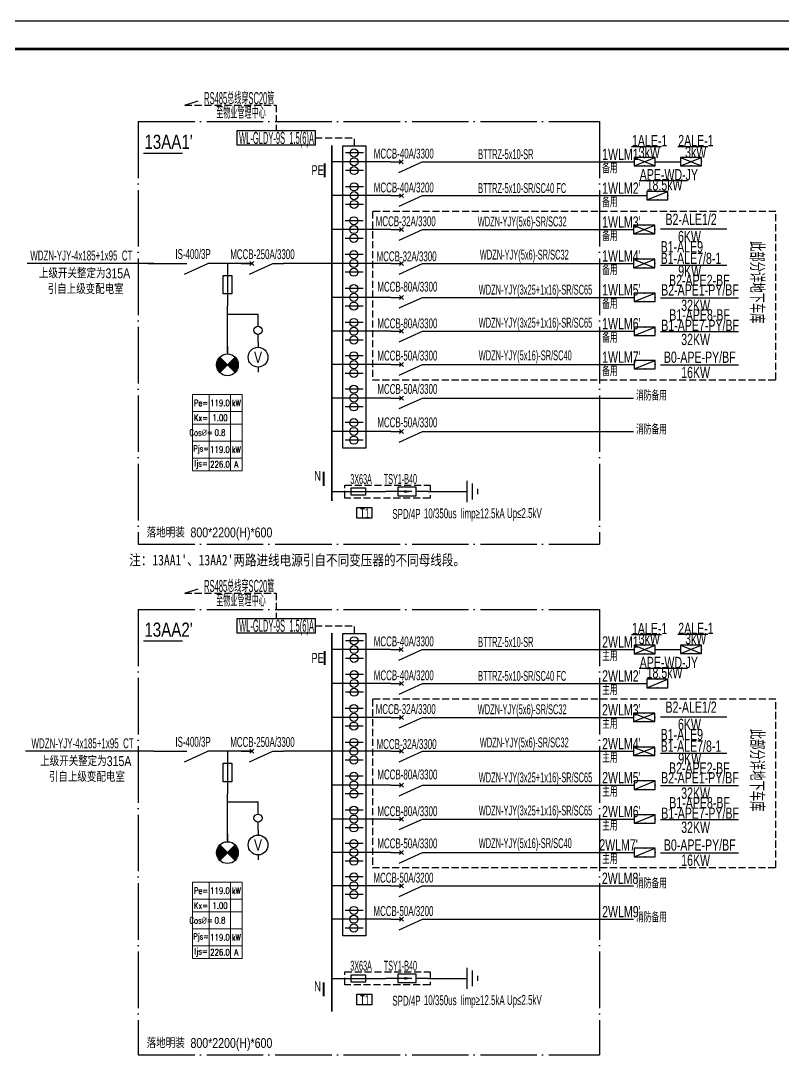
# Model space of a CAD drawing. Extents: x -179932 to 111184, y 127561 to 305761.
# Drawn here: x 56749 to 83715, y 209638 to 246361 of the extents above; entities that cross this region are included whole.
import ezdxf
from ezdxf.enums import TextEntityAlignment as Align

# ---------------------------------------------------------------- set-up
doc = ezdxf.new("R2010")
doc.units = 0
doc.header["$LTSCALE"] = 1000
doc.linetypes.add('DASH', pattern=[0.35, 0.25, -0.1])
doc.linetypes.add('DOTE', pattern=[2.42, 2, -0.2, 0.02, -0.2])
doc.layers.get('0').update_dxf_attribs({"linetype": 'CONTINUOUS'})
doc.layers.get('Defpoints').update_dxf_attribs({"linetype": 'CONTINUOUS'})
for name, color, linetype in [('D-TEXT', 7, 'CONTINUOUS'), ('DIM-箱柜', 3, 'CONTINUOUS'), ('DOTLN', 2, 'DASH'), ('EL-1', 4, 'DASH'), ('ELEMENT', 3, 'CONTINUOUS'), ('EQUIP-箱柜', 3, 'CONTINUOUS'), ('PUB_TEXT', 7, 'CONTINUOUS'), ('SHEBEI', 7, 'CONTINUOUS'), ('TEL_TEXT', 3, 'CONTINUOUS'), ('TEL_TITLE', 7, 'CONTINUOUS'), ('WIRE', 4, 'CONTINUOUS'), ('WIRE-照明', 1, 'CONTINUOUS'), ('内审意见修改', 2, 'CONTINUOUS')]:
    doc.layers.add(name, color=color, linetype=linetype)
doc.styles.add('_COMPLEX', font='ros.shx', dxfattribs={"width": 0.6, "bigfont": 'jd.shx'})
doc.styles.add('_HZTXT', font='ROS', dxfattribs={"width": 0.8, "bigfont": 'JD'})
doc.styles.add('_JD', font='ros.shx', dxfattribs={"width": 0.65, "bigfont": 'jd.shx'})
doc.styles.add('_SIMPLEX', font='SIMPLEX.shx', dxfattribs={"width": 0.8})
doc.styles.add('_TCH_LABEL', font='COMPLEX', dxfattribs={"bigfont": 'GBCBIG'})
doc.styles.add('_TEL_DIM', font='ROMANS2', dxfattribs={"width": 0.8, "height": 3.5, "bigfont": 'HZDF2'})
doc.styles.add('_XCSG', font='XCSG.shx', dxfattribs={"width": 0.6})
doc.styles.add('B', font='ros.shx', dxfattribs={"width": 0.8, "bigfont": 'jd.shx'})
doc.styles.get("Standard").update_dxf_attribs({"font": 'GBENOR', "bigfont": 'GBCBIG'})
doc.styles.add('黑体', font='simhei.ttf', dxfattribs={"width": 0.8})

# ---------------------------------------------------------------- blocks, each defined once
blk = doc.blocks.new('SADF AGF AERG AER GER')
at = {"layer": 'DIM-箱柜'}
blk.add_lwpolyline([(-462150, -1228514), (-378050, -1228514), (-378050, -1287914), (-462150, -1287914)], close=True, dxfattribs=at)
blk = doc.blocks.new('$equip$00001424')
for p, q in [((-0.75, 0), (0.75, 0.6)), ((-0.75, 0.6), (0.75, 0)), ((0.75, 0.6), (-0.75, 0.6)), ((-0.75, 0.6), (-0.75, 0)), ((-0.75, 0), (0.75, 0)), ((0.75, 0), (0.75, 0.6))]:
    blk.add_line(p, q)
for p in [(-0.75, 0.3), (0, 0.6), (0, 0), (0.75, 0.3)]:
    blk.add_point(p)
at = {"style": '_TCH_LABEL', "flags": 9}
blk.add_attdef('A', (0, 0), '', height=0.00002, dxfattribs=at)
blk = doc.blocks.new('$equip$00001416')
for p, q in [((0.75, 0.6), (-0.75, 0.6)), ((-0.75, 0), (0.75, 0.6)), ((-0.75, 0.6), (-0.75, 0)), ((-0.75, 0), (0.75, 0)), ((0.75, 0), (0.75, 0.6))]:
    blk.add_line(p, q)
for p in [(-0.75, 0.3), (0, 0.6), (0, 0), (0.75, 0.3)]:
    blk.add_point(p)
at = {"style": '_TCH_LABEL', "flags": 9}
blk.add_attdef('A', (0, 0), '', height=0.00002, dxfattribs=at)
blk = doc.blocks.new('M_M0')
blk.add_line((-0.25, -0.2), (0, -0.75))
for points in [[(0, 0), (0, -0.25)], [(0, -1), (0, -0.75)]]:
    blk.add_lwpolyline(points)
at = {"width": 0.8, "flags": 9}
blk.add_attdef('S', (0.25, -0.5), '', height=0.2, dxfattribs=at)
blk = doc.blocks.new('M_M7')
for p, q in [((-0.25, -0.2), (0, -0.75)), ((-0.047, -0.297), (0.047, -0.203)), ((-0.047, -0.203), (0.047, -0.297))]:
    blk.add_line(p, q)
for points in [[(0, 0), (0, -0.25)], [(0, -0.75), (0, -1)]]:
    blk.add_lwpolyline(points)
at = {"width": 0.8, "flags": 9}
blk.add_attdef('S', (0.25, -0.5), '', height=0.2, dxfattribs=at)
blk = doc.blocks.new('M_M58MSL')
for points in [[(0, 0), (0, -0.167)], [(0, -0.833), (0, -1)]]:
    blk.add_lwpolyline(points)
blk.add_circle((0, -0.5), 0.333)
at = {"style": '_SIMPLEX', "width": 0.8, "flags": 8}
blk.add_attdef('$TEXT$', text='', height=0.333, dxfattribs=at).set_placement((0, -0.5), align=Align.MIDDLE_CENTER)
at = {"width": 0.8, "flags": 9}
blk.add_attdef('S', (0.25, -0.5), '', height=0.2, dxfattribs=at)
blk = doc.blocks.new('M_M12')
for p, q in [((-0.1, -0.717), (-0.1, -0.283)), ((-0.1, -0.283), (0.1, -0.283)), ((0.1, -0.283), (0.1, -0.717)), ((0.1, -0.717), (-0.1, -0.717))]:
    blk.add_line(p, q)
blk.add_lwpolyline([(0, 0), (0, -1)])
at = {"width": 0.8, "flags": 9}
blk.add_attdef('S', (0.25, -0.5), '', height=0.2, dxfattribs=at)
blk = doc.blocks.new('M_M57DRB')
for p, q in [((0.259, -0.374), (-0.259, -0.893)), ((0.259, -0.893), (-0.259, -0.374))]:
    blk.add_line(p, q)
blk.add_lwpolyline([(0, 0), (0, -0.267)])
blk.add_circle((0, -0.633), 0.367)
for points in [[(-0.13, -0.763), (-0.354, -0.538), (0, -0.633), (-0.259, -0.374)], [(-0.225, -0.858), (-0.354, -0.728), (-0.13, -0.763), (-0.354, -0.538)], [(0.13, -0.504), (0.354, -0.728), (0, -0.633), (0.259, -0.893)], [(0.225, -0.409), (0.354, -0.538), (0.13, -0.504), (0.354, -0.728)], [(0.259, -0.374), (0.259, -0.374), (0.225, -0.409), (0.354, -0.538)], [(-0.259, -0.893), (-0.259, -0.893), (-0.225, -0.858), (-0.354, -0.728)]]:
    blk.add_solid(points)
at = {"width": 0.8, "flags": 9}
blk.add_attdef('S', (0.25, -0.5), '', height=0.2, dxfattribs=at)
blk = doc.blocks.new('M_M24')
for p, q in [((-0.25, -0.375), (0.25, -0.375)), ((-0.1875, -0.5), (0.1875, -0.5)), ((-0.0625, -0.625), (0.0625, -0.625))]:
    blk.add_line(p, q)
blk.add_lwpolyline([(0, 0), (0, -0.375)])
at = {"width": 0.8, "flags": 9}
blk.add_attdef('S', (0.25, -0.5), '', height=0.2, dxfattribs=at)
blk = doc.blocks.new('M_M17')
for p, q in [((-0.1, -0.717), (-0.1, -0.283)), ((-0.1, -0.283), (0.1, -0.283)), ((0, -0.383), (0, -0.717)), ((0.1, -0.283), (0.1, -0.717)), ((0.1, -0.717), (-0.1, -0.717))]:
    blk.add_line(p, q)
for points in [[(0, 0), (0, -0.283)], [(0, -0.717), (0, -1)]]:
    blk.add_lwpolyline(points)
for points in [[(-0.033, -0.567), (0.033, -0.567), (0, -0.367), (0.033, -0.567)], [(0.033, -0.567), (0, -0.367), (-0.033, -0.567), (0.033, -0.567)], [(0, -0.367), (-0.033, -0.567), (0.033, -0.567), (0, -0.367)]]:
    blk.add_solid(points)
at = {"width": 0.8, "flags": 9}
blk.add_attdef('S', (0.25, -0.5), '', height=0.2, dxfattribs=at)
blk = doc.blocks.new('T1')
at = {"layer": 'DOTLN', "linetype": 'DASH', "elevation": -4260}
blk.add_lwpolyline([(42028, 231032), (45043, 231032), (45043, 230576), (42028, 230576)], close=True, dxfattribs=at)
at = {"layer": 'ELEMENT', "elevation": -4260}
blk.add_lwpolyline([(42254, 230674), (42254, 230934), (42764, 230934), (42764, 230674)], close=True, dxfattribs=at)
at = {"layer": 'TEL_TEXT', "ltscale": 2}
blk.add_lwpolyline([(42449, 230241), (42983, 230241), (42983, 229865), (42449, 229865)], close=True, dxfattribs=at)
at = {"layer": 'WIRE-照明'}
for p, q in [((41567, 230804), (42330, 230804)), ((42330, 230804), (43480, 230804)), ((44980, 230804), (45793, 230804))]:
    blk.add_line(p, q, dxfattribs=at)
at = {"layer": 'ELEMENT', "yscale": 1500, "zscale": 1500}
for name, p, xscale, rotation in [('M_M24', (45793, 230804), 1500, 90), ('M_M17', (44980, 230804), -1500, 270)]:
    blk.add_blockref(name, p, dxfattribs=dict(at, xscale=xscale, rotation=rotation))
at = {"layer": 'TEL_TEXT', "ltscale": 2, "style": '_COMPLEX'}
for s, width, p in [('3X63A      TSY1-B40', 0.5, (42222, 231075)), ('T1', 0.6, (42570, 229861)), ('SPD/4P', 0.6, (43710, 229838)), ('10/350us', 0.6, (44826, 229857)), ('Iimp≥12.5kA', 0.6, (46125, 229858)), ('Up≤2.5kV', 0.6, (47764, 229868))]:
    blk.add_text(s, height=350, dxfattribs=dict(at, width=width)).set_placement(p)
blk = doc.blocks.new('*T67')
at = {"layer": 'Defpoints', "color": 8, "linetype": 'ByBlock', "lineweight": 0}
for p, q in [((0, 0), (1749, 0)), ((0, 0), (0, -2700)), ((593, 0), (593, -2700)), ((1346, 0), (1346, -2700)), ((1749, 0), (1749, -2700)), ((0, -600), (1749, -600)), ((0, -1050), (1749, -1050)), ((0, -1650), (1749, -1650)), ((0, -2250), (1749, -2250)), ((0, -2700), (1749, -2700))]:
    blk.add_line(p, q, dxfattribs=at)
at = {"color": 0, "attachment_point": 5, "style": '_TEL_DIM'}
for s, insert, char_height, width in [('Pe=', (297, -300), 225, 593.32), ('119.0', (970, -300), 225, 752.36), ('kW', (1547, -300), 225, 402.96), ('Kx=', (297, -825), 225, 593.32), ('1.00', (970, -825), 225, 752.36), ('Cos{\\fISOCPEUR|b0|i0|c0|p34;%%C}=', (297, -1350), 225, 593.32), ('0.8', (970, -1350), 225, 752.36), ('Pjs=', (297, -1950), 210, 593.32), ('119.0', (970, -1950), 225, 752.36), ('kW', (1547, -1950), 225, 402.96), ('Ijs=', (297, -2475), 225, 593.32), ('226.0', (970, -2475), 225, 752.36), ('A', (1547, -2475), 225, 402.96)]:
    blk.add_mtext(s, dxfattribs=dict(at, insert=insert, char_height=char_height, width=width))
blk = doc.blocks.new('*T68')
at = {"layer": 'Defpoints', "color": 8, "linetype": 'ByBlock', "lineweight": 0}
for p, q in [((0, 0), (1749, 0)), ((0, 0), (0, -2700)), ((593, 0), (593, -2700)), ((1346, 0), (1346, -2700)), ((1749, 0), (1749, -2700)), ((0, -600), (1749, -600)), ((0, -1050), (1749, -1050)), ((0, -1650), (1749, -1650)), ((0, -2250), (1749, -2250)), ((0, -2700), (1749, -2700))]:
    blk.add_line(p, q, dxfattribs=at)
at = {"color": 0, "attachment_point": 5, "style": '_TEL_DIM'}
for s, insert, char_height, width in [('Pe=', (297, -300), 225, 593.32), ('119.0', (970, -300), 225, 752.36), ('kW', (1547, -300), 225, 402.96), ('Kx=', (297, -825), 225, 593.32), ('1.00', (970, -825), 225, 752.36), ('Cos{\\fISOCPEUR|b0|i0|c0|p34;%%C}=', (297, -1350), 225, 593.32), ('0.8', (970, -1350), 225, 752.36), ('Pjs=', (297, -1950), 210, 593.32), ('119.0', (970, -1950), 225, 752.36), ('kW', (1547, -1950), 225, 402.96), ('Ijs=', (297, -2475), 225, 593.32), ('226.0', (970, -2475), 225, 752.36), ('A', (1547, -2475), 225, 402.96)]:
    blk.add_mtext(s, dxfattribs=dict(at, insert=insert, char_height=char_height, width=width))

msp = doc.modelspace()

# ---------------------------------------------------------------- linework, layer by layer
at = {"color": 0}
for p, q in [((62549, 243375, 0), (63025, 243527, 0)), ((62549, 226125, 0), (63025, 226277, 0))]:
    msp.add_line(p, q, dxfattribs=at)
at = {"linetype": 'DASH'}
for p, q in [((62549, 243375, 0), (65785, 243375, 0)), ((65785, 243375, 0), (65785, 242475, 0)), ((67164, 242216), (68547, 242216)), ((68547, 241939), (68547, 242216)), ((62549, 226125, 0), (65785, 226125, 0)), ((65785, 226125, 0), (65785, 225225, 0)), ((67164, 224966), (68547, 224966)), ((68547, 224689), (68547, 224966))]:
    msp.add_line(p, q, dxfattribs=at)
at = {"ltscale": 0.001}
for p, q in [((79374, 239001), (81723, 239001)), ((79374, 237713), (81723, 237713)), ((79376, 236567), (82130, 236567)), ((79376, 235369), (82130, 235369)), ((79376, 234188), (82130, 234188)), ((79374, 221751), (81723, 221751)), ((79374, 220462), (81723, 220462)), ((79376, 219317), (82130, 219317)), ((79376, 218119), (82130, 218119)), ((79376, 216938), (82130, 216938))]:
    msp.add_line(p, q, dxfattribs=at)
at = {"color": 2, "elevation": 0}
for points in [[(64407, 242475), (67164, 242475), (67164, 241957), (64407, 241957)], [(64407, 225225), (67164, 225225), (67164, 224707), (64407, 224707)]]:
    msp.add_lwpolyline(points, close=True, dxfattribs=at)
at = {"color": 0}
for points in [[(68142, 241939), (68951, 241939), (68951, 231246), (68142, 231246)], [(68142, 224689), (68951, 224689), (68951, 214003), (68142, 214003)]]:
    msp.add_lwpolyline(points, close=True, dxfattribs=at)
at = {"linetype": 'Continuous', "const_width": 72.9}
for points in [[(67500, 241320), (67500, 240823)], [(67458, 230410), (67458, 229913)], [(67500, 224070), (67500, 223573)], [(67458, 212355), (67458, 211858)]]:
    msp.add_lwpolyline(points, dxfattribs=at)
at = {"color": 2}
for centre in [(68537, 241686, 0), (68537, 241374, 0), (68537, 241064, 0), (68537, 240488, 0), (68537, 240176, 0), (68537, 239865, 0), (68529, 239289, 0), (68529, 238977, 0), (68529, 238667, 0), (68529, 238091, 0), (68529, 237779, 0), (68529, 237468, 0), (68529, 236892, 0), (68529, 236580, 0), (68529, 236270, 0), (68529, 235693, 0), (68529, 235381, 0), (68529, 235071, 0), (68529, 234513, 0), (68529, 234201, 0), (68529, 233890, 0), (68529, 233332, 0), (68529, 233020, 0), (68529, 232709, 0), (68529, 232151, 0), (68529, 231839, 0), (68529, 231529, 0), (68537, 224436, 0), (68537, 224124, 0), (68537, 223814, 0), (68537, 223238, 0), (68537, 222926, 0), (68537, 222615, 0), (68529, 222039, 0), (68529, 221727, 0), (68529, 221417, 0), (68529, 220840, 0), (68529, 220528, 0), (68529, 220218, 0), (68529, 219642, 0), (68529, 219330, 0), (68529, 219019, 0), (68529, 218443, 0), (68529, 218131, 0), (68529, 217821, 0), (68529, 217262, 0), (68529, 216950, 0), (68529, 216640, 0), (68529, 216082, 0), (68529, 215770, 0), (68529, 215459, 0), (68529, 214901, 0), (68529, 214589, 0), (68529, 214278, 0)]:
    msp.add_circle(centre, 143, dxfattribs=at)
for centre in [(65140, 235415), (65140, 218165)]:
    msp.add_circle(centre, 143)
at = {"layer": 'DOTLN', "linetype": 'DASH'}
for points in [[(69186, 233669), (83455, 233669), (83455, 239617), (69186, 239617)], [(69186, 216419), (83455, 216419), (83455, 222367), (69186, 222367)]]:
    msp.add_lwpolyline(points, close=True, dxfattribs=at)
at = {"layer": 'PUB_TEXT', "color": 2}
for p, q in [((62467, 241669), (61092, 241669)), ((62467, 224419), (61092, 224419))]:
    msp.add_line(p, q, dxfattribs=at)
at = {"layer": 'PUB_TEXT'}
msp.add_line((78624, 223461), (80326, 223461), dxfattribs=at)
at = {"layer": 'SHEBEI', "linetype": 'DOTE'}
for p, q in [((60906, 242794), (77220, 242794)), ((60906, 242794), (60906, 227848)), ((77220, 242794), (77220, 227848)), ((60906, 227848), (77220, 227848)), ((60906, 225543), (77220, 225543)), ((60906, 225543), (60906, 209794)), ((77220, 225543), (77220, 209794)), ((60906, 209794), (77220, 209794))]:
    msp.add_line(p, q, dxfattribs=at)
at = {"layer": 'TEL_TEXT', "color": 7}
for p, q in [((78348, 241913), (79406, 241913)), ((79986, 241916), (81044, 241916)), ((78624, 240711), (80326, 240711)), ((78348, 224663), (79406, 224663)), ((79986, 224666), (81044, 224666))]:
    msp.add_line(p, q, dxfattribs=at)
at = {"layer": 'TEL_TITLE', "const_width": 100}
msp.add_lwpolyline([(29584, 187961), (110184, 187961), (110184, 245361), (29584, 245361)], close=True, dxfattribs=at)
at = {"layer": 'WIRE', "color": 4}
for p, q in [((68872, 241686, 0), (68229, 241686, 0)), ((68872, 241374, 0), (68229, 241374, 0)), ((68872, 241064, 0), (68229, 241064, 0)), ((68872, 240488, 0), (68229, 240488, 0)), ((68872, 240176, 0), (68229, 240176, 0)), ((68872, 239865, 0), (68229, 239865, 0)), ((68864, 239289, 0), (68221, 239289, 0)), ((68864, 238977, 0), (68221, 238977, 0)), ((68864, 238667, 0), (68221, 238667, 0)), ((68864, 238091, 0), (68221, 238091, 0)), ((68864, 237779, 0), (68221, 237779, 0)), ((68864, 237468, 0), (68221, 237468, 0)), ((68864, 236892, 0), (68221, 236892, 0)), ((68864, 236580, 0), (68221, 236580, 0)), ((68864, 236270, 0), (68221, 236270, 0)), ((68864, 235693, 0), (68221, 235693, 0)), ((68864, 235381, 0), (68221, 235381, 0)), ((68864, 235071, 0), (68221, 235071, 0)), ((68864, 234513, 0), (68221, 234513, 0)), ((68864, 234201, 0), (68221, 234201, 0)), ((68864, 233890, 0), (68221, 233890, 0)), ((68864, 233332, 0), (68221, 233332, 0)), ((68864, 233020, 0), (68221, 233020, 0)), ((68864, 232709, 0), (68221, 232709, 0)), ((68864, 232151, 0), (68221, 232151, 0)), ((68864, 231839, 0), (68221, 231839, 0)), ((68864, 231529, 0), (68221, 231529, 0)), ((68872, 224436, 0), (68229, 224436, 0)), ((68872, 224124, 0), (68229, 224124, 0)), ((68872, 223814, 0), (68229, 223814, 0)), ((68872, 223238, 0), (68229, 223238, 0)), ((68872, 222926, 0), (68229, 222926, 0)), ((68872, 222615, 0), (68229, 222615, 0)), ((68864, 222039, 0), (68221, 222039, 0)), ((68864, 221727, 0), (68221, 221727, 0)), ((68864, 221417, 0), (68221, 221417, 0)), ((68864, 220840, 0), (68221, 220840, 0)), ((68864, 220528, 0), (68221, 220528, 0)), ((68864, 220218, 0), (68221, 220218, 0)), ((68864, 219642, 0), (68221, 219642, 0)), ((68864, 219330, 0), (68221, 219330, 0)), ((68864, 219019, 0), (68221, 219019, 0)), ((68864, 218443, 0), (68221, 218443, 0)), ((68864, 218131, 0), (68221, 218131, 0)), ((68864, 217821, 0), (68221, 217821, 0)), ((68864, 217262, 0), (68221, 217262, 0)), ((68864, 216950, 0), (68221, 216950, 0)), ((68864, 216640, 0), (68221, 216640, 0)), ((68864, 216082, 0), (68221, 216082, 0)), ((68864, 215770, 0), (68221, 215770, 0)), ((68864, 215459, 0), (68221, 215459, 0)), ((68864, 214901, 0), (68221, 214901, 0)), ((68864, 214589, 0), (68221, 214589, 0)), ((68864, 214278, 0), (68221, 214278, 0))]:
    msp.add_line(p, q, dxfattribs=at)
at = {"layer": 'WIRE-照明'}
for p, q in [((69823, 241374), (67747, 241374)), ((71323, 241374), (72351, 241374)), ((71868, 241374), (78439, 241374)), ((79189, 241377), (80077, 241377)), ((69835, 240176), (67747, 240176)), ((71335, 240176), (72433, 240176)), ((71951, 240176), (78883, 240176)), ((69835, 238977), (67747, 238977)), ((71335, 238977), (72433, 238977)), ((71951, 238977), (78425, 238977)), ((61453, 237779), (56975, 237779)), ((61242, 237779), (62347, 237779)), ((64882, 237779), (63644, 237779)), ((67747, 237779), (66043, 237779)), ((69835, 237779), (67747, 237779)), ((71335, 237779), (72433, 237779)), ((71951, 237779), (78425, 237779)), ((69835, 236580), (67747, 236580)), ((71335, 236580), (72433, 236580)), ((71951, 236580), (78441, 236580)), ((64058, 234620), (64058, 236279)), ((64058, 235989), (65140, 235989)), ((65140, 235560), (65140, 235989)), ((65140, 234989), (65140, 235274)), ((69835, 235381), (67747, 235381)), ((71335, 235381), (72433, 235381)), ((71951, 235381), (78425, 235381)), ((69835, 234201), (67747, 234201)), ((71335, 234201), (72433, 234201)), ((71951, 234201), (78425, 234201)), ((69835, 233020), (67747, 233020)), ((71335, 233020), (72433, 233020)), ((71951, 233020), (78425, 233020)), ((69835, 231839), (67747, 231839)), ((71335, 231839), (72433, 231839)), ((71951, 231839), (78425, 231839)), ((69823, 224124), (67747, 224124)), ((71323, 224124), (72351, 224124)), ((71868, 224124), (78439, 224124)), ((79189, 224127), (80077, 224127)), ((69835, 222926), (67747, 222926)), ((71335, 222926), (72433, 222926)), ((71951, 222926), (78883, 222926)), ((69835, 221727), (67747, 221727)), ((71335, 221727), (72433, 221727)), ((71335, 221727), (72433, 221727)), ((71951, 221727), (78425, 221727)), ((61453, 220528), (56911, 220528)), ((61453, 220528), (62347, 220528)), ((64882, 220528), (63644, 220528)), ((67747, 220528), (66043, 220528)), ((69835, 220528), (67747, 220528)), ((71335, 220528), (72433, 220528)), ((71951, 220528), (78425, 220528)), ((69835, 219330), (67747, 219330)), ((71335, 219330), (72433, 219330)), ((71951, 219330), (78425, 219330)), ((64058, 217369), (64058, 219028)), ((64058, 218739), (65140, 218739)), ((65140, 218310), (65140, 218739)), ((65140, 217739), (65140, 218024)), ((69835, 218131), (67747, 218131)), ((71335, 218131), (72433, 218131)), ((71951, 218131), (78425, 218131)), ((69835, 216950), (67747, 216950)), ((71335, 216950), (72433, 216950)), ((71951, 216950), (78425, 216950)), ((69835, 215770), (67747, 215770)), ((71335, 215770), (72433, 215770)), ((71951, 215770), (78425, 215770)), ((69835, 214589), (67747, 214589)), ((71335, 214589), (72433, 214589)), ((71951, 214589), (78425, 214589))]:
    msp.add_line(p, q, dxfattribs=at)
at = {"layer": 'WIRE-照明', "const_width": 60}
for points in [[(67747, 241960), (67747, 229379)], [(67747, 224709), (67747, 211324)]]:
    msp.add_lwpolyline(points, dxfattribs=at)

# ---------------------------------------------------------------- block references
for name, p in [('*T67', (62825, 233146)), ('*T68', (62825, 215896))]:
    msp.add_blockref(name, p)
at = {"layer": 'DIM-箱柜'}
msp.add_blockref('SADF AGF AERG AER GER', (489234, 1474875), dxfattribs=at)
at = {"layer": 'EL-1'}
for p in [(26180, -1092), (26180, -18306)]:
    msp.add_blockref('T1', p, dxfattribs=at)
at = {"layer": 'ELEMENT', "xscale": 1500, "yscale": 1500, "zscale": 1500, "rotation": 90}
for p in [(69823, 241374), (69835, 240176), (69835, 238977), (64543, 237779), (69835, 237779), (69835, 236580), (69835, 235381), (69835, 234201), (69835, 233020), (69835, 231839), (69823, 224124), (69835, 222926), (69835, 221727), (64543, 220528), (69835, 220528), (69835, 219330), (69835, 218131), (69835, 216950), (69835, 215770), (69835, 214589)]:
    msp.add_blockref('M_M7', p, dxfattribs=at)
at = {"layer": 'ELEMENT', "linetype": 'ByBlock', "xscale": 1500, "yscale": 1500, "zscale": 1500, "rotation": 90}
for p in [(62242, 237779), (62242, 220528)]:
    msp.add_blockref('M_M0', p, dxfattribs=at)
at = {"layer": 'ELEMENT'}
for name, p, xscale, yscale, zscale in [('M_M12', (64058, 237779), 1500, 1500, 1500), ('M_M57DRB', (64058, 234858), 1050, 1050, 1050), ('M_M12', (64058, 220528), 1500, 1500, 1500), ('M_M57DRB', (64058, 217608), 1050, 1050, 1050)]:
    msp.add_blockref(name, p, dxfattribs=dict(at, xscale=xscale, yscale=yscale, zscale=zscale))
ref = msp.add_blockref('M_M58MSL', (65140, 234989), dxfattribs=dict(at, xscale=1050, yscale=1050, zscale=1050))
ref.add_attrib('$TEXT$', 'V', dxfattribs={"layer": '0', "height": 400, "style": '_XCSG', "width": 0.8, "flags": 8}).set_placement((65140, 234464), align=Align.MIDDLE_CENTER)
ref = msp.add_blockref('M_M58MSL', (65140, 217739), dxfattribs=dict(at, xscale=1050, yscale=1050, zscale=1050))
ref.add_attrib('$TEXT$', 'V', dxfattribs={"layer": '0', "height": 400, "style": '_XCSG', "width": 0.8, "flags": 8}).set_placement((65140, 217214), align=Align.MIDDLE_CENTER)
at = {"layer": 'EQUIP-箱柜', "xscale": 500, "yscale": 500, "zscale": 500}
for name, p in [('$equip$00001424', (78814, 241227)), ('$equip$00001424', (80452, 241230)), ('$equip$00001416', (79264, 240026)), ('$equip$00001424', (78800, 238827)), ('$equip$00001424', (78800, 237629)), ('$equip$00001416', (78816, 236430)), ('$equip$00001416', (78816, 235231)), ('$equip$00001416', (78816, 234051)), ('$equip$00001424', (78814, 223977)), ('$equip$00001424', (80452, 223980)), ('$equip$00001416', (79264, 222776)), ('$equip$00001424', (78800, 221577)), ('$equip$00001424', (78800, 220378)), ('$equip$00001416', (78816, 219180)), ('$equip$00001416', (78816, 217981)), ('$equip$00001416', (78816, 216800))]:
    msp.add_blockref(name, p, dxfattribs=at)

# ---------------------------------------------------------------- texts
at = {"layer": 'D-TEXT', "color": 0, "style": '_HZTXT', "width": 0.45}
for s, height, p in [('RS485总线穿SC20管', 428.57, (63235, 243410, 0)), ('至物业管理中心', 428.6, (63658, 242897, 0)), ('RS485总线穿SC20管', 428.57, (63235, 226160, 0)), ('至物业管理中心', 428.6, (63658, 225647, 0))]:
    msp.add_text(s, height=height, dxfattribs=at).set_placement(p)
at = {"layer": 'PUB_TEXT', "color": 2, "style": '_HZTXT', "width": 0.8}
for s, p in [("13AA1'", (61121, 241830)), ("13AA2'", (61121, 224579))]:
    msp.add_text(s, height=500, dxfattribs=at).set_placement(p)
at = {"layer": 'PUB_TEXT', "style": '_HZTXT'}
for s, height, width, p in [('BTTRZ-5x10-SR', 350, 0.45, (72923, 241468)), ('备用', 350, 0.6, (77310, 240968)), ('备用', 350, 0.6, (77310, 239769)), ('备用', 350, 0.6, (77310, 238570)), ('备用', 350, 0.6, (77310, 237372)), ('引自上级变配电室', 350, 0.8, (57700, 236698)), ('备用', 350, 0.6, (77310, 236173)), ('备用', 350, 0.6, (77310, 234975)), ('备用', 350, 0.6, (77310, 233794)), ('消防备用', 350, 0.6, (78509, 232932)), ('消防备用', 350, 0.6, (78509, 231733)), ('落地明装', 367.5, 0.8, (61199, 228085)), ('800*2200(H)*600', 350, 0.8, (62752, 228091)), ('BTTRZ-5x10-SR', 350, 0.45, (72923, 224217)), ('主用', 350, 0.6, (77310, 223717)), ('BTTRZ-5x10-SR/SC40 FC', 350, 0.45, (72923, 223019)), ('主用', 350, 0.6, (77310, 222519)), ('主用', 350, 0.6, (77310, 221320)), ('主用', 350, 0.6, (77310, 220122)), ('引自上级变配电室', 350, 0.8, (57743, 219448)), ('主用', 350, 0.6, (77310, 218923)), ('主用', 350, 0.6, (77310, 217724)), ('主用', 350, 0.6, (77310, 216544)), ('消防备用', 350, 0.6, (78509, 215682)), ('消防备用', 350, 0.6, (78509, 214483)), ('落地明装', 367.5, 0.8, (61199, 210030)), ('800*2200(H)*600', 350, 0.8, (62752, 210036))]:
    msp.add_text(s, height=height, dxfattribs=dict(at, width=width)).set_placement(p)
at = {"layer": 'TEL_TEXT', "color": 7, "style": '_JD', "width": 0.7}
for s, p in [('1ALE-1', (78364, 241920)), ('2ALE-1', (80002, 241923)), ("1WLM1'", (77310, 241442)), ('3kW', (78606, 241513)), ('3kW', (80244, 241516)), ('APE-WD-JY', (78639, 240718)), ("1WLM2'", (77310, 240242)), ('18.5kW', (78882, 240360)), ('B2-ALE1/2', (79550, 239138)), ('6KW', (79993, 238531)), ('B1-ALE9', (79380, 238168)), ('B1-ALE7/8-1', (79380, 237759)), ('9KW', (80002, 237314)), ('B2-APE2-BF', (79675, 236983)), ('B2-APE1-PY/BF', (79397, 236643)), ('32KW', (80106, 236097)), ('B1-APE8-BF', (79685, 235760)), ('B1-APE7-PY/BF', (79402, 235390)), ('32KW', (80106, 234891)), ('B0-APE-PY/BF', (79493, 234263)), ('16KW', (80106, 233726)), ('1ALE-1', (78364, 224670)), ('2ALE-1', (80002, 224673)), ("2WLM1'", (77310, 224192)), ('3kW', (78606, 224312)), ('3kW', (80244, 224315)), ('APE-WD-JY', (78639, 223468)), ("2WLM2'", (77310, 222992)), ('18.5kW', (78882, 223110)), ('B2-ALE1/2', (79550, 221888)), ('6KW', (79993, 221280)), ('B1-ALE9', (79380, 220918)), ('B1-ALE7/8-1', (79380, 220509)), ('9KW', (80002, 220064)), ('B2-APE2-BF', (79675, 219733)), ('B2-APE1-PY/BF', (79397, 219392)), ('32KW', (80106, 218847)), ('B1-APE8-BF', (79685, 218509)), ('B1-APE7-PY/BF', (79402, 218139)), ('32KW', (80106, 217641)), ('B0-APE-PY/BF', (79493, 217013)), ('16KW', (80106, 216476))]:
    msp.add_text(s, height=400, dxfattribs=at).set_placement(p)
at = {"layer": 'TEL_TEXT', "linetype": 'Continuous', "style": 'B', "oblique": 1, "width": 0.6}
for s, p in [('MCCB-40A/3300', (69231, 241489)), ('MCCB-32A/3300', (69299, 239096)), ('MCCB-32A/3300', (69329, 237857)), ('MCCB-80A/3300', (69358, 236782)), ('MCCB-80A/3300', (69358, 235485)), ('MCCB-50A/3300', (69358, 234346)), ('MCCB-50A/3300', (69358, 233165)), ('MCCB-50A/3300', (69358, 231984)), ('MCCB-40A/3300', (69231, 224239)), ('MCCB-32A/3300', (69299, 221846)), ('MCCB-32A/3300', (69329, 220607)), ('MCCB-80A/3300', (69358, 219532)), ('MCCB-80A/3300', (69358, 218234)), ('MCCB-50A/3300', (69358, 217096)), ('MCCB-50A/3200', (69219, 215884)), ('MCCB-50A/3200', (69219, 214703))]:
    msp.add_text(s, height=350, dxfattribs=at).set_placement(p)
at = {"layer": 'TEL_TEXT', "ltscale": 2, "style": '_COMPLEX', "width": 0.7}
for s, p in [('PE', (67030, 240904)), ('N', (67128, 230095)), ('PE', (67030, 223653)), ('N', (67128, 212040))]:
    msp.add_text(s, height=350, dxfattribs=at).set_placement(p)
at = {"layer": 'TEL_TEXT'}
for s, height, style, width, p in [("1WLM3'", 400, '_JD', 0.7, (77310, 239044)), ("1WLM4'", 400, '_JD', 0.7, (77310, 237845)), ("1WLM5'", 400, '_JD', 0.7, (77310, 236647)), ("1WLM6'", 400, '_JD', 0.7, (77310, 235448)), ("1WLM7'", 400, '_JD', 0.7, (77310, 234267)), ("注：13AA1'、13AA2'两路进线电源引自不同变压器的不同母线段。", 375.53, '黑体', 0.8, (60585, 227102, 749)), ("2WLM3'", 400, '_JD', 0.7, (77310, 221794)), ("2WLM4'", 400, '_JD', 0.7, (77310, 220595)), ("2WLM5'", 400, '_JD', 0.7, (77310, 219396)), ("2WLM6'", 400, '_JD', 0.7, (77310, 218198)), ("2WLM7'", 400, '_JD', 0.7, (77210, 217017)), ("2WLM8'", 400, '_JD', 0.7, (77300, 215836)), ("2WLM9'", 400, '_JD', 0.7, (77310, 214655))]:
    msp.add_text(s, height=height, dxfattribs=dict(at, style=style, width=width)).set_placement(p)
for p in [(82532, 238568), (82532, 221318)]:
    msp.add_text('此部分详地下车库', height=506.4, rotation=270, dxfattribs=at).set_placement(p)
at = {"layer": '内审意见修改', "color": 2, "style": '_HZTXT', "width": 0.45}
for p in [(64470, 242003, 0), (64470, 224753, 0)]:
    msp.add_text('WL-GLDY-9S  1.5(6)A', height=428.57, dxfattribs=at).set_placement(p)
at = {"layer": '内审意见修改', "linetype": 'Continuous', "style": 'B', "oblique": 1, "width": 0.6}
for p in [(69231, 240290), (69231, 223040)]:
    msp.add_text('MCCB-40A/3200', height=350, dxfattribs=at).set_placement(p)
at = {"layer": '内审意见修改', "style": '_HZTXT'}
for s, width, p in [('BTTRZ-5x10-SR/SC40 FC', 0.45, (72923, 240269)), ('WDZN-YJY(5x6)-SR/SC32', 0.45, (72910, 239088)), ('WDZN-YJY-4x185+1x95  CT', 0.6, (57086, 237885)), ('IS-400/3P', 0.6, (62218, 237937)), ('MCCB-250A/3300', 0.6, (64157, 237932)), ('WDZN-YJY(5x6)-SR/SC32', 0.45, (72984, 237916)), ('上级开关整定为315A', 0.8, (57393, 237255)), ('WDZN-YJY(3x25+1x16)-SR/SC65', 0.45, (72945, 236678)), ('WDZN-YJY(3x25+1x16)-SR/SC65', 0.45, (72945, 235509)), ('WDZN-YJY(5x16)-SR/SC40', 0.45, (72945, 234354)), ('WDZN-YJY(5x6)-SR/SC32', 0.45, (72910, 221838)), ('WDZN-YJY-4x185+1x95  CT', 0.6, (57129, 220634)), ('IS-400/3P', 0.6, (62218, 220687)), ('MCCB-250A/3300', 0.6, (64157, 220682)), ('WDZN-YJY(5x6)-SR/SC32', 0.45, (72984, 220665)), ('上级开关整定为315A', 0.8, (57436, 220005)), ('WDZN-YJY(3x25+1x16)-SR/SC65', 0.45, (72945, 219428)), ('WDZN-YJY(3x25+1x16)-SR/SC65', 0.45, (72945, 218259)), ('WDZN-YJY(5x16)-SR/SC40', 0.45, (72945, 217104))]:
    msp.add_text(s, height=350, dxfattribs=dict(at, width=width)).set_placement(p)

doc.saveas('drawing.dxf')
